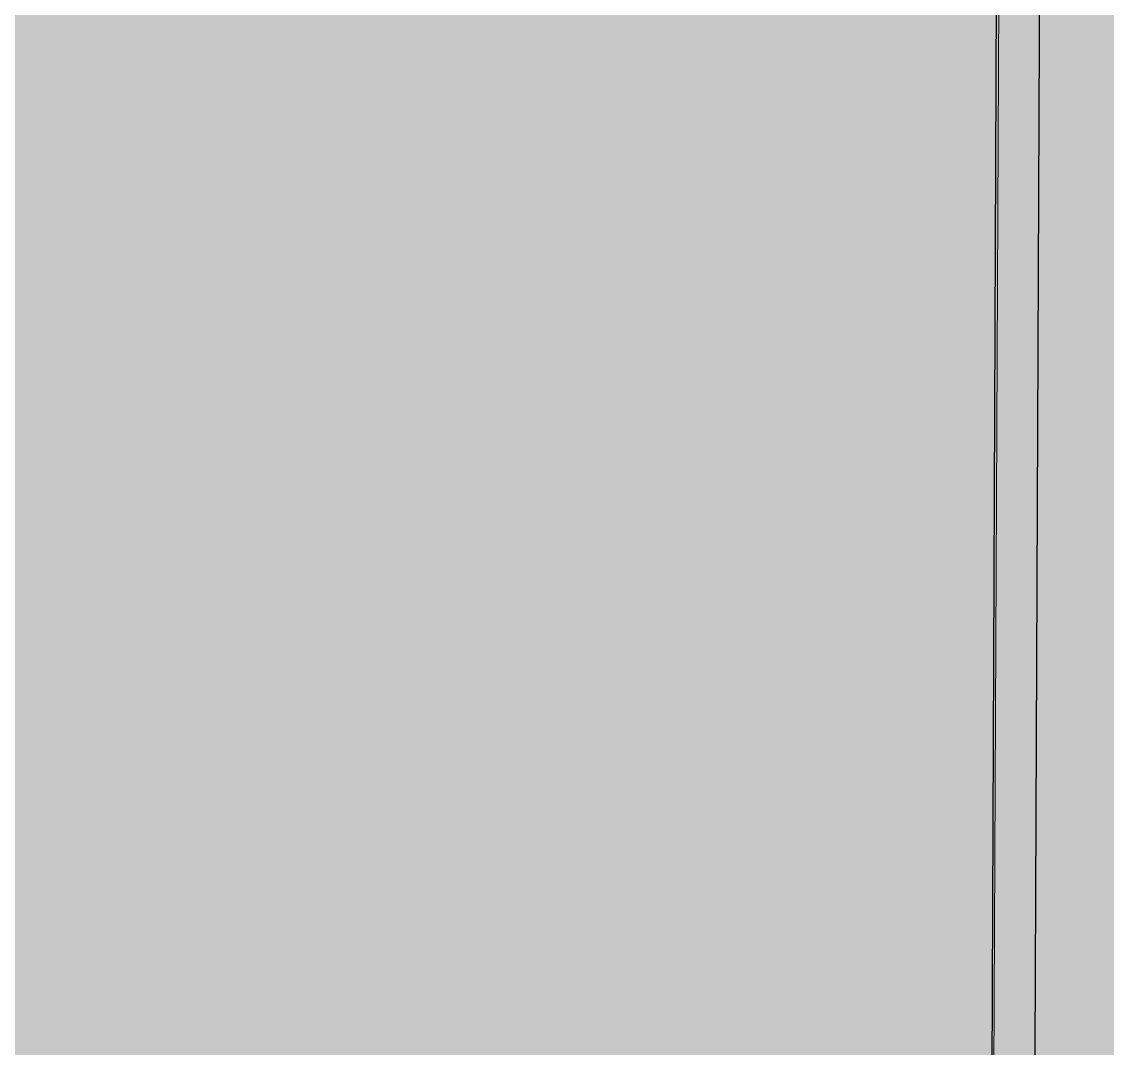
# Model space of a CAD drawing. Header units: metres. Extents: x -208 to 1512, y -277 to 123.
# Drawn here: x 843.297 to 844.244, y -22.907 to -22.012 of the extents above; entities that cross this region are included whole.
import ezdxf

# ---------------------------------------------------------------- set-up
doc = ezdxf.new("R2010")
doc.units = ezdxf.units.M
doc.header["$MEASUREMENT"] = 0
doc.linetypes.add('Wipeout_Contour', pattern=[1, 0, -1])
for name, color, linetype in [('330 Dachaufbau', 7, 'Continuous'), ('725 Nachbarbebauung', 7, 'Continuous'), ('840 Baulinien', 7, 'Continuous'), ('918 Lageplan Beschriftung.x', 7, 'Continuous')]:
    doc.layers.add(name, color=color, linetype=linetype)
doc.linetypes.add('Grenze Grundstück', pattern='A,0,[1,415_260415_PP_VA_1_10 Lageplan1.Shx,S=0.063492,R=0,X=0,Y=0],-8,0', length=8)

# ---------------------------------------------------------------- blocks, each defined once
blk = doc.blocks.new('Decke_64_5', base_point=(844.16076, -19.57034))
at = {"layer": '725 Nachbarbebauung', "linetype": 'Continuous', "lineweight": 0, "true_color": 0x1f1f1f}
blk.add_hatch(color=250, dxfattribs=at).paths.add_polyline_path([(844.16076, -19.57034), (844.10591, -31.32808), (850.34821, -30.19286), (863.0349, -28.30703), (863.1282, -14.9765), (844.17268, -17.7942)])
at = {"layer": '725 Nachbarbebauung', "color": 8, "linetype": 'Continuous', "lineweight": 13, "flags": 128}
blk.add_lwpolyline([(844.16076, -19.57034), (844.10591, -31.32808), (850.34821, -30.19286), (863.0349, -28.30703), (863.1282, -14.9765), (844.17268, -17.7942)], close=True, dxfattribs=at)
blk = doc.blocks.new('Dachfläche_46_5', base_point=(844.18788, -21.27982))
at = {"color": 254, "linetype": 'Wipeout_Contour', "lineweight": 0, "ltscale": 3377.963783}
blk.add_wipeout([(844.17479, -24.33504), (844.17489, -24.33504), (844.18798, -21.27982), (844.18788, -21.27982)], dxfattribs=at).dxf.layer = '330 Dachaufbau'
at = {"layer": '330 Dachaufbau', "linetype": 'Continuous', "lineweight": 0, "true_color": 0x000000}
h = blk.add_hatch(color=18, dxfattribs=at)
h.paths.add_polyline_path([(844.17479, -24.33504), (844.18788, -21.27982), (837.57817, -21.27982), (837.57817, -21.295), (840.73231, -21.295), (840.73231, -24.33504)])
h.paths.add_polyline_path([(841.49416, -23.72517), (841.49416, -22.11982), (843.15416, -22.11982), (843.15416, -23.72517)], flags=0)
at = {"color": 254, "linetype": 'Wipeout_Contour', "lineweight": 0, "ltscale": 3377.964752}
blk.add_wipeout([(844.17504, -24.33504), (844.17512, -24.33504), (844.18821, -21.27982), (844.18813, -21.27982)], dxfattribs=at).dxf.layer = '330 Dachaufbau'
at = {"color": 254, "linetype": 'Wipeout_Contour', "lineweight": 0, "ltscale": 3377.964298}
blk.add_wipeout([(844.17504, -24.33504), (844.18813, -21.27982), (844.18798, -21.27982), (844.17489, -24.33504)], dxfattribs=at).dxf.layer = '330 Dachaufbau'
at = {"layer": '330 Dachaufbau', "color": 7, "linetype": 'Continuous', "lineweight": 18, "flags": 128}
for points in [[(844.18788, -21.27982), (844.17479, -24.33504)], [(844.17512, -24.33504), (844.18821, -21.27982)]]:
    blk.add_lwpolyline(points, dxfattribs=at)

msp = doc.modelspace()

# ---------------------------------------------------------------- block references
at = {"layer": '725 Nachbarbebauung', "color": 8, "linetype": 'Continuous', "lineweight": 13}
msp.add_blockref('Decke_64_5', (844.16076, -19.57034), dxfattribs=at)

# ---------------------------------------------------------------- next in the draw order: block references
at = {"layer": '330 Dachaufbau', "color": 7, "linetype": 'Continuous', "lineweight": 18}
msp.add_blockref('Dachfläche_46_5', (844.18788, -21.27982), dxfattribs=at)

# ---------------------------------------------------------------- next in the draw order: hatches: boundary and pattern name
at = {"layer": '918 Lageplan Beschriftung.x', "linetype": 'Continuous', "lineweight": 0, "true_color": 0x3f0000}
msp.add_hatch(color=18, dxfattribs=at).paths.add_polyline_path([(825.31141, -21.295), (830.69231, -21.295), (830.69231, -22.49), (837.59231, -22.49), (837.59231, -21.295), (844.15029, -21.295), (844.11221, -30.18), (837.77231, -30.18), (837.77231, -31.08), (834.92231, -31.08), (834.92231, -31.58), (825.32423, -31.58)])

# ---------------------------------------------------------------- next in the draw order: linework, layer by layer
at = {"layer": '840 Baulinien', "color": 76, "linetype": 'Grenze Grundstück', "lineweight": 13, "true_color": 0x3f7f02}
msp.add_lwpolyline([(825.25732, -0.00023), (844.2423, -0.00125), (844.21532, -11.44515), (844.16076, -19.57034), (844.10591, -31.32808), (825.32375, -34.02693), (825.31367, -12.20308)], close=True, dxfattribs=at)
at = {"layer": '918 Lageplan Beschriftung.x', "color": 1, "linetype": 'Continuous', "lineweight": 25, "true_color": 0xfb0106, "flags": 128}
msp.add_lwpolyline([(825.31141, -21.295), (830.69231, -21.295), (830.69231, -22.49), (837.59231, -22.49), (837.59231, -21.295), (844.15029, -21.295), (844.11221, -30.18), (837.77231, -30.18), (837.77231, -31.08), (834.92231, -31.08), (834.92231, -31.58), (825.32423, -31.58)], close=True, dxfattribs=at)

doc.saveas('drawing.dxf')
